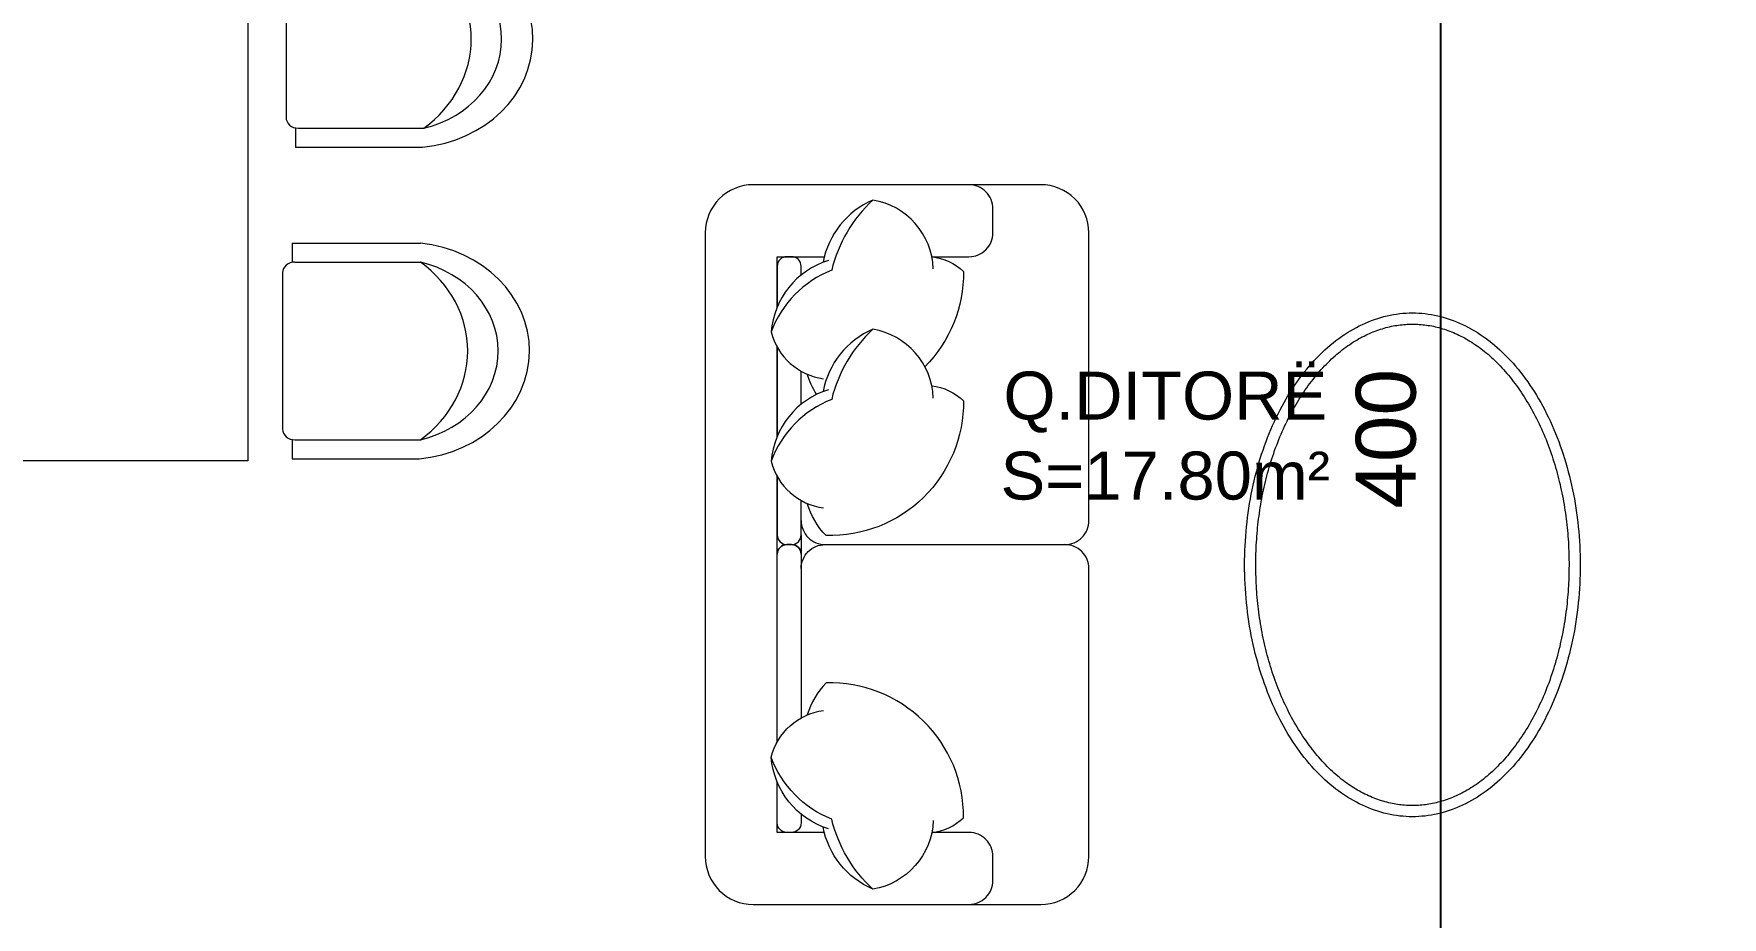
# Model space of a CAD drawing. Header units: centimetres. Extents: x 86156 to 91557, y -55119 to -48172.
# Drawn here: x 88554.4 to 88906.5, y -50232.1 to -50048 of the extents above; entities that cross this region are included whole.
import ezdxf

# ---------------------------------------------------------------- set-up
doc = ezdxf.new("R2010")
doc.units = ezdxf.units.CM
doc.header["$LTSCALE"] = 50
doc.header["$MEASUREMENT"] = 0
doc.layers.get('0').update_dxf_attribs({"color": 8})
for name, color, linetype, lineweight in [('BETON HACHURE', 253, 'Continuous', 13), ('mobilimi', 8, 'Continuous', 9), ('WINDOWS', 21, 'Continuous', 5)]:
    doc.layers.add(name, color=color, linetype=linetype, lineweight=lineweight)
doc.layers.add('COTE 50ème', color=1, linetype='Continuous')
doc.layers.add('DEMOL', color=7, linetype='Continuous', lineweight=60, true_color=0x997300)
doc.styles.add('RS_TEXT_1.50', font='arial.ttf', dxfattribs={"height": 12.5})
doc.styles.add('RS_TXT_50', font='arial.ttf', dxfattribs={"height": 12.5})
doc.dimstyles.new('RS_50CM_LINEAIRE', dxfattribs={"dimscale": 5, "dimtxt": 12.5, "dimasz": 1.5, "dimexe": 1, "dimexo": 2.5, "dimgap": 1, "dimtad": 1, "dimdec": 1, "dimrnd": 0.5, "dimdsep": 46, "dimtxsty": 'RS_TXT_50', "dimblk1": 'ARCHTICK', "dimblk2": 'ARCHTICK', "dimsah": 1, "dimcen": 2.5, "dimdle": 1, "dimclrt": 4, "dimadec": 0, "dimazin": 2, "dimtfac": 1, "dimtdec": 1, "dimtix": 1, "dimtmove": 2, "dimatfit": 3, "dimfxl": 1, "dimtolj": 1, "dimtzin": 0, "dimarcsym": 0})

# ---------------------------------------------------------------- blocks, each defined once
blk = doc.blocks.new('1111')
at = {"layer": 'mobilimi'}
for p, q in [((7498090.66, 4737224.66), (7498067.1, 4737224.66)), ((7498090.66, 4737221.1), (7498090.66, 4737224.66)), ((7498090.15, 4737221.13), (7498066.85, 4737221.13)), ((7498092.44, 4737190.14), (7498092.44, 4737219.13)), ((7498090.15, 4737188.14), (7498066.85, 4737188.14)), ((7498090.66, 4737184.61), (7498090.66, 4737188.14)), ((7498090.66, 4737184.61), (7498066.85, 4737184.61))]:
    blk.add_line(p, q, dxfattribs=at)
for centre, major_axis, start_param, end_param in [((7498069.68, 4737204.62), (-23.08, 0), -1.458692, 1.447759), ((7498071.99, 4737204.63), (-19.57, 0), -1.304651, 1.304651), ((7498082.73, 4737204.63), (24.67, 0), 2.270248, 4.012938), ((7498090.15, 4737219.13), (-2.29, 0), 3.141593, 4.712389), ((7498090.15, 4737190.14), (2.29, 0), 4.712389, 6.283185)]:
    blk.add_ellipse(centre, major_axis=major_axis, ratio=0.87377, start_param=start_param, end_param=end_param, dxfattribs=at)
blk = doc.blocks.new('_ArchTick')
at = {"color": 0, "linetype": 'ByBlock', "const_width": 0.15}
blk.add_lwpolyline([(-0.5, -0.5), (0.5, 0.5)], dxfattribs=at)
blk = doc.blocks.new('*D1370')
at = {"layer": 'COTE 50ème', "color": 0, "lineweight": -2, "ltscale": 0.5, "transparency": 16777216}
for p, q in [((88847.85, -50337.37), (88847.85, -49927.37)), ((88791.25, -49932.37), (88852.85, -49932.37)), ((88834.25, -50332.37), (88852.85, -50332.37))]:
    blk.add_line(p, q, dxfattribs=at)
at = {"layer": 'Defpoints', "color": 0, "ltscale": 0.5, "transparency": 16777216}
for p in [(88778.75, -49932.37), (88847.85, -49932.37), (88821.75, -50332.37)]:
    blk.add_point(p, dxfattribs=at)
at = {"layer": 'COTE 50ème', "color": 0, "lineweight": -2, "ltscale": 0.5, "transparency": 16777216, "xscale": 7.5, "yscale": 7.5, "zscale": 7.5}
for p, rotation in [((88847.85, -49932.37), 90), ((88847.85, -50332.37), 270)]:
    blk.add_blockref('_ArchTick', p, dxfattribs=dict(at, rotation=rotation))
at = {"layer": 'COTE 50ème', "color": 4, "lineweight": 5, "ltscale": 0.5, "transparency": 16777216, "insert": (88836.46, -50132.37), "char_height": 12.5, "attachment_point": 5, "rotation": 90, "style": 'RS_TXT_50'}
blk.add_mtext('\\A1;400', dxfattribs=at)

msp = doc.modelspace()

# ---------------------------------------------------------------- hatches: boundary and pattern name
at = {"layer": 'BETON HACHURE', "ltscale": 0.5, "transparency": 33554559}
h = msp.add_hatch(color=256, dxfattribs=at)
h.dxf.hatch_style = 1
h.paths.add_polyline_path([(89857.95, -49968.55), (89601.54, -49712.14), (89017.58, -49863.16), (88999.75, -49863.16), (88314.75, -49713.17), (88293.27, -49713.16), (87031.8, -49846.89), (86857.57, -50021.45), (86757.23, -51272.48), (86839.4, -52045.38), (86669.47, -52571.17), (86746.67, -53900.72), (86983.5, -54130.12), (88279.55, -54131.55), (88279.55, -54261.56), (89504.55, -54261.56), (89504.55, -54401.56), (90492.95, -54401.56), (90492.95, -51921.06), (89857.95, -51772.6)])
h.paths.add_polyline_path([(89837.95, -51788.46), (90472.95, -51936.92), (90472.95, -54381.56), (89524.55, -54381.56), (89524.55, -54241.56), (88299.55, -54241.56), (88299.55, -54111.57), (86991.6, -54110.13), (86766.18, -53891.78), (86689.65, -52573.76), (86859.73, -52047.49), (86777.31, -51272.22), (86876.91, -50030.38), (87040.95, -49866.03), (88294.32, -49733.16), (88312.58, -49733.17), (88997.58, -49883.16), (89020.13, -49883.16), (89595.48, -49734.36), (89837.95, -49976.84)], flags=16)
at = {"layer": 'WINDOWS'}
h = msp.add_hatch(color=140, dxfattribs=at)
h.dxf.hatch_style = 1
h.paths.add_polyline_path([(89018.83, -49872.96), (88998.69, -49872.96), (88313.69, -49722.97), (88293.78, -49722.96), (87036.29, -49856.27), (86867.05, -50025.82), (86767.07, -51272.35), (86849.36, -52046.42), (86679.36, -52572.44), (86756.23, -53896.34), (86987.47, -54120.32), (88289.35, -54121.76), (88289.35, -54251.76), (89514.35, -54251.76), (89514.35, -54391.76), (90483.15, -54391.76), (90483.15, -51928.83), (89848.15, -51780.37), (89848.15, -49972.61), (89598.57, -49723.03)])
h.paths.add_polyline_path([(89597.96, -49725.25), (89846.15, -49973.44), (89846.15, -51781.96), (90481.15, -51930.42), (90481.15, -54389.76), (89516.35, -54389.76), (89516.35, -54249.76), (88291.35, -54249.76), (88291.35, -54119.77), (86988.28, -54118.32), (86758.18, -53895.45), (86681.38, -52572.7), (86851.4, -52046.63), (86769.08, -51272.33), (86868.98, -50026.72), (87037.2, -49858.18), (88293.89, -49724.96), (88313.47, -49724.97), (88998.47, -49874.96), (89019.08, -49874.96)], flags=16)

# ---------------------------------------------------------------- linework, layer by layer
at = {"layer": 'mobilimi'}
msp.add_lwpolyline([(88519.25, -50136.94), (88519.25, -49956.94), (88599.07, -49956.94), (88599.07, -50136.94)], close=True, dxfattribs=at)
for points in [[(88774.45, -50159.42, 0.414214), (88769.45, -50154.42, 0.414214), (88774.45, -50149.42), (88774.45, -50089.42, 0.414214), (88764.45, -50079.42), (88704.45, -50079.42, 0.414214), (88694.45, -50089.42), (88694.45, -50219.42, 0.414214), (88704.45, -50229.42), (88764.45, -50229.42, 0.414214), (88774.45, -50219.42), (88774.45, -50159.42, 0.414214), (88769.45, -50154.42, 0.414214), (88774.45, -50149.42)], [(88741.7, -50094.42), (88749.45, -50094.42, 0.414214), (88754.45, -50089.42), (88754.45, -50084.42, 0.414214), (88749.45, -50079.42)], [(88729.4, -50082.61, 0.14773), (88720.81, -50097.22, 0.213343), (88708.2, -50110.11, 0.178662)], [(88742, -50096.93, 0.356772), (88729.4, -50082.61, 0.249542), (88719.01, -50095.59, -9.61688)], [(88720.12, -50095.2, 0.306663), (88708.2, -50110.11, 0.30633), (88719.09, -50119.86, -0.872847)], [(88709.45, -50104.94), (88709.45, -50094.42), (88719.27, -50094.42, 0.414214)], [(88714.45, -50098.24), (88714.45, -50096.42, 0.414214), (88712.45, -50094.42), (88711.45, -50094.42, 0.414214), (88709.45, -50096.42)], [(88709.45, -50096.42), (88709.45, -50104.94, 0.414214)], [(88741.7, -50094.41, -0.165541), (88748.3, -50097.51, -0.200231), (88740.26, -50117.35, -0.121523)], [(88729.4, -50109.54, 0.14773), (88720.81, -50124.15, 0.213343), (88708.2, -50137.05, 0.178662)], [(88742, -50123.87, 0.356772), (88729.4, -50109.54, 0.249542), (88719.01, -50122.52, -9.61688)], [(88709.45, -50113.26), (88709.45, -50131.88, 0.414214)], [(88714.45, -50125.17), (88714.45, -50118.3, 0.414214)], [(88717.67, -50123.11, -0.071865), (88715.71, -50118.92, 7.115464)], [(88741.7, -50121.35, -0.165541), (88748.3, -50124.44, -0.425989), (88719.66, -50152.52, -0.121523), (88715.71, -50145.86, 7.115464)], [(88720.12, -50122.14, 0.306663), (88708.2, -50137.05, 0.30633), (88719.09, -50146.79, -0.872847)], [(88709.45, -50140.2), (88709.45, -50152.42, 0.414214), (88711.45, -50154.42), (88712.45, -50154.42, 0.414214), (88714.45, -50152.42), (88714.45, -50145.23, 0.414214)], [(88714.45, -50149.42, 0.414214), (88719.45, -50154.42)], [(88714.45, -50149.42, 0.414214), (88719.45, -50154.42), (88769.45, -50154.42, 0.414214)], [(88709.45, -50195.59), (88709.45, -50156.42, -0.414214), (88711.45, -50154.42), (88712.45, -50154.42, -0.414214), (88714.45, -50156.42), (88714.45, -50190.55, -0.414214)], [(88714.45, -50159.42, -0.414214), (88719.45, -50154.42)], [(88714.45, -50159.42, -0.414214), (88719.45, -50154.42), (88769.45, -50154.42, -0.414214)], [(88741.7, -50214.43, 0.165541), (88748.3, -50211.34, 0.425989), (88719.66, -50183.26, 0.121523), (88715.71, -50189.93, -7.115464)], [(88720.12, -50213.65, -0.306663), (88708.2, -50198.73, -0.30633), (88719.09, -50188.99, 0.872847)], [(88729.4, -50226.24, -0.14773), (88720.81, -50211.63, -0.213343), (88708.2, -50198.73, -0.178662)], [(88709.45, -50212.42), (88709.45, -50203.9, -0.414214)], [(88714.45, -50210.61), (88714.45, -50212.42, -0.414214), (88712.45, -50214.42), (88711.45, -50214.42, -0.414214), (88709.45, -50212.42)], [(88742, -50211.91, -0.356772), (88729.4, -50226.24, -0.249542), (88719.01, -50213.26, 9.61688)], [(88749.45, -50229.42, 0.414214), (88754.45, -50224.42), (88754.45, -50219.42, 0.414214), (88749.45, -50214.42), (88741.7, -50214.42)]]:
    msp.add_lwpolyline(points, format="xyb", dxfattribs=at)
for points in [[(88709.45, -50131.88), (88709.45, -50113.26)], [(88709.45, -50195.59), (88709.45, -50140.2)], [(88719.27, -50214.42), (88709.45, -50214.42), (88709.45, -50203.9)]]:
    msp.add_lwpolyline(points, dxfattribs=at)
msp.add_lwpolyline([(88709.45, -50156.42), (88709.45, -50152.42, 0.414214), (88711.45, -50154.42), (88712.45, -50154.42, 0.414214), (88714.45, -50152.42), (88714.45, -50156.42, 0.414214), (88712.45, -50154.42), (88711.45, -50154.42, 0.414214)], format="xyb", close=True, dxfattribs=at)
for points in [[(88841.93, -50106.14, 0), (88842.59, -50106.15, 0), (88843.26, -50106.18, 0), (88843.92, -50106.22, 0), (88844.58, -50106.29, 0), (88845.24, -50106.37, 0), (88845.9, -50106.48, 0), (88846.55, -50106.6, 0), (88847.21, -50106.74, 0), (88847.86, -50106.9, 0), (88848.52, -50107.08, 0), (88849.16, -50107.27, 0), (88849.81, -50107.49, 0), (88850.46, -50107.72, 0), (88851.1, -50107.97, 0), (88851.73, -50108.24, 0), (88852.37, -50108.53, 0), (88853, -50108.83, 0), (88853.62, -50109.16, 0), (88854.25, -50109.5, 0), (88854.86, -50109.86, 0), (88855.48, -50110.23, 0), (88856.09, -50110.62, 0), (88856.69, -50111.03, 0), (88857.29, -50111.46, 0), (88857.88, -50111.91, 0), (88858.47, -50112.37, 0), (88859.05, -50112.85, 0), (88859.62, -50113.34, 0), (88860.19, -50113.85, 0), (88860.75, -50114.38, 0), (88861.31, -50114.92, 0), (88861.86, -50115.48, 0), (88862.4, -50116.05, 0), (88862.93, -50116.64, 0), (88863.46, -50117.24, 0), (88863.97, -50117.86, 0), (88864.48, -50118.49, 0), (88864.99, -50119.14, 0), (88865.48, -50119.8, 0), (88865.97, -50120.48, 0), (88866.44, -50121.17, 0), (88866.91, -50121.87, 0), (88867.37, -50122.58, 0), (88867.82, -50123.31, 0), (88868.26, -50124.05, 0), (88868.7, -50124.81, 0), (88869.12, -50125.57, 0), (88869.53, -50126.35, 0), (88869.93, -50127.14, 0), (88870.32, -50127.94, 0), (88870.71, -50128.75, 0), (88871.08, -50129.58, 0), (88871.44, -50130.41, 0), (88871.79, -50131.25, 0), (88872.13, -50132.1, 0), (88872.46, -50132.97, 0), (88872.78, -50133.84, 0), (88873.09, -50134.72, 0), (88873.38, -50135.6, 0), (88873.67, -50136.5, 0), (88873.94, -50137.41, 0), (88874.2, -50138.32, 0), (88874.45, -50139.24, 0), (88874.69, -50140.17, 0), (88874.92, -50141.1, 0), (88875.13, -50142.04, 0), (88875.34, -50142.98, 0), (88875.53, -50143.94, 0), (88875.71, -50144.89, 0), (88875.88, -50145.85, 0), (88876.03, -50146.82, 0), (88876.18, -50147.79, 0), (88876.31, -50148.76, 0), (88876.42, -50149.74, 0), (88876.53, -50150.72, 0), (88876.62, -50151.7, 0), (88876.71, -50152.69, 0), (88876.77, -50153.68, 0), (88876.83, -50154.67, 0), (88876.87, -50155.66, 0), (88876.91, -50156.65, 0), (88876.92, -50157.65, 0), (88876.93, -50158.64, 0), (88876.92, -50159.63, 0), (88876.91, -50160.63, 0), (88876.87, -50161.62, 0), (88876.83, -50162.61, 0), (88876.77, -50163.6, 0), (88876.71, -50164.59, 0), (88876.62, -50165.57, 0), (88876.53, -50166.56, 0), (88876.42, -50167.54, 0), (88876.31, -50168.52, 0), (88876.18, -50169.49, 0), (88876.03, -50170.46, 0), (88875.88, -50171.43, 0), (88875.71, -50172.39, 0), (88875.53, -50173.34, 0), (88875.34, -50174.29, 0), (88875.13, -50175.24, 0), (88874.92, -50176.18, 0), (88874.69, -50177.11, 0), (88874.45, -50178.04, 0), (88874.2, -50178.96, 0), (88873.94, -50179.87, 0), (88873.67, -50180.78, 0), (88873.38, -50181.67, 0), (88873.09, -50182.56, 0), (88872.78, -50183.44, 0), (88872.46, -50184.31, 0), (88872.13, -50185.18, 0), (88871.79, -50186.03, 0), (88871.44, -50186.87, 0), (88871.08, -50187.7, 0), (88870.71, -50188.53, 0), (88870.32, -50189.34, 0), (88869.93, -50190.14, 0), (88869.53, -50190.93, 0), (88869.12, -50191.7, 0), (88868.7, -50192.47, 0), (88868.26, -50193.22, 0), (88867.82, -50193.97, 0), (88867.37, -50194.69, 0), (88866.91, -50195.41, 0), (88866.44, -50196.11, 0), (88865.97, -50196.8, 0), (88865.48, -50197.48, 0), (88864.99, -50198.14, 0), (88864.48, -50198.79, 0), (88863.97, -50199.42, 0), (88863.46, -50200.04, 0), (88862.93, -50200.64, 0), (88862.4, -50201.23, 0), (88861.86, -50201.8, 0), (88861.31, -50202.36, 0), (88860.75, -50202.9, 0), (88860.19, -50203.43, 0), (88859.62, -50203.94, 0), (88859.05, -50204.43, 0), (88858.47, -50204.91, 0), (88857.88, -50205.37, 0), (88857.29, -50205.82, 0), (88856.69, -50206.24, 0), (88856.09, -50206.65, 0), (88855.48, -50207.05, 0), (88854.86, -50207.42, 0), (88854.25, -50207.78, 0), (88853.62, -50208.12, 0), (88853, -50208.45, 0), (88852.37, -50208.75, 0), (88851.73, -50209.04, 0), (88851.1, -50209.31, 0), (88850.46, -50209.56, 0), (88849.81, -50209.79, 0), (88849.16, -50210.01, 0), (88848.52, -50210.2, 0), (88847.86, -50210.38, 0), (88847.21, -50210.54, 0), (88846.55, -50210.68, 0), (88845.9, -50210.8, 0), (88845.24, -50210.9, 0), (88844.58, -50210.99, 0), (88843.92, -50211.05, 0), (88843.26, -50211.1, 0), (88842.59, -50211.13, 0), (88841.93, -50211.14, 0), (88841.27, -50211.13, 0), (88840.61, -50211.1, 0), (88839.94, -50211.05, 0), (88839.28, -50210.99, 0), (88838.62, -50210.9, 0), (88837.97, -50210.8, 0), (88837.31, -50210.68, 0), (88836.65, -50210.54, 0), (88836, -50210.38, 0), (88835.35, -50210.2, 0), (88834.7, -50210.01, 0), (88834.05, -50209.79, 0), (88833.41, -50209.56, 0), (88832.77, -50209.31, 0), (88832.13, -50209.04, 0), (88831.49, -50208.75, 0), (88830.86, -50208.45, 0), (88830.24, -50208.12, 0), (88829.62, -50207.78, 0), (88829, -50207.42, 0), (88828.38, -50207.05, 0), (88827.78, -50206.65, 0), (88827.17, -50206.24, 0), (88826.57, -50205.82, 0), (88825.98, -50205.37, 0), (88825.4, -50204.91, 0), (88824.81, -50204.43, 0), (88824.24, -50203.94, 0), (88823.67, -50203.43, 0), (88823.11, -50202.9, 0), (88822.55, -50202.36, 0), (88822.01, -50201.8, 0), (88821.47, -50201.23, 0), (88820.93, -50200.64, 0), (88820.41, -50200.04, 0), (88819.89, -50199.42, 0), (88819.38, -50198.79, 0), (88818.87, -50198.14, 0), (88818.38, -50197.48, 0), (88817.89, -50196.8, 0), (88817.42, -50196.11, 0), (88816.95, -50195.41, 0), (88816.49, -50194.69, 0), (88816.04, -50193.97, 0), (88815.6, -50193.22, 0), (88815.17, -50192.47, 0), (88814.74, -50191.7, 0), (88814.33, -50190.93, 0), (88813.93, -50190.14, 0), (88813.54, -50189.34, 0), (88813.16, -50188.53, 0), (88812.78, -50187.7, 0), (88812.42, -50186.87, 0), (88812.07, -50186.03, 0), (88811.73, -50185.18, 0), (88811.4, -50184.31, 0), (88811.08, -50183.44, 0), (88810.78, -50182.56, 0), (88810.48, -50181.67, 0), (88810.19, -50180.78, 0), (88809.92, -50179.87, 0), (88809.66, -50178.96, 0), (88809.41, -50178.04, 0), (88809.17, -50177.11, 0), (88808.94, -50176.18, 0), (88808.73, -50175.24, 0), (88808.52, -50174.29, 0), (88808.33, -50173.34, 0), (88808.15, -50172.39, 0), (88807.98, -50171.43, 0), (88807.83, -50170.46, 0), (88807.69, -50169.49, 0), (88807.56, -50168.52, 0), (88807.44, -50167.54, 0), (88807.33, -50166.56, 0), (88807.24, -50165.57, 0), (88807.16, -50164.59, 0), (88807.09, -50163.6, 0), (88807.03, -50162.61, 0), (88806.99, -50161.62, 0), (88806.96, -50160.63, 0), (88806.94, -50159.63, 0), (88806.93, -50158.64, 0), (88806.94, -50157.65, 0), (88806.96, -50156.65, 0), (88806.99, -50155.66, 0), (88807.03, -50154.67, 0), (88807.09, -50153.68, 0), (88807.16, -50152.69, 0), (88807.24, -50151.7, 0), (88807.33, -50150.72, 0), (88807.44, -50149.74, 0), (88807.56, -50148.76, 0), (88807.69, -50147.79, 0), (88807.83, -50146.82, 0), (88807.98, -50145.85, 0), (88808.15, -50144.89, 0), (88808.33, -50143.94, 0), (88808.52, -50142.98, 0), (88808.73, -50142.04, 0), (88808.94, -50141.1, 0), (88809.17, -50140.17, 0), (88809.41, -50139.24, 0), (88809.66, -50138.32, 0), (88809.92, -50137.41, 0), (88810.19, -50136.5, 0), (88810.48, -50135.6, 0), (88810.78, -50134.72, 0), (88811.08, -50133.84, 0), (88811.4, -50132.97, 0), (88811.73, -50132.1, 0), (88812.07, -50131.25, 0), (88812.42, -50130.41, 0), (88812.78, -50129.58, 0), (88813.16, -50128.75, 0), (88813.54, -50127.94, 0), (88813.93, -50127.14, 0), (88814.33, -50126.35, 0), (88814.74, -50125.57, 0), (88815.17, -50124.81, 0), (88815.6, -50124.05, 0), (88816.04, -50123.31, 0), (88816.49, -50122.58, 0), (88816.95, -50121.87, 0), (88817.42, -50121.17, 0), (88817.89, -50120.48, 0), (88818.38, -50119.8, 0), (88818.87, -50119.14, 0), (88819.38, -50118.49, 0), (88819.89, -50117.86, 0), (88820.41, -50117.24, 0), (88820.93, -50116.64, 0), (88821.47, -50116.05, 0), (88822.01, -50115.48, 0), (88822.55, -50114.92, 0), (88823.11, -50114.38, 0), (88823.67, -50113.85, 0), (88824.24, -50113.34, 0), (88824.81, -50112.85, 0), (88825.4, -50112.37, 0), (88825.98, -50111.91, 0), (88826.57, -50111.46, 0), (88827.17, -50111.03, 0), (88827.78, -50110.62, 0), (88828.38, -50110.23, 0), (88829, -50109.86, 0), (88829.62, -50109.5, 0), (88830.24, -50109.16, 0), (88830.86, -50108.83, 0), (88831.49, -50108.53, 0), (88832.13, -50108.24, 0), (88832.77, -50107.97, 0), (88833.41, -50107.72, 0), (88834.05, -50107.49, 0), (88834.7, -50107.27, 0), (88835.35, -50107.08, 0), (88836, -50106.9, 0), (88836.65, -50106.74, 0), (88837.31, -50106.6, 0), (88837.97, -50106.48, 0), (88838.62, -50106.37, 0), (88839.28, -50106.29, 0), (88839.94, -50106.22, 0), (88840.61, -50106.18, 0), (88841.27, -50106.15, 0), (88841.93, -50106.14, 0)], [(88841.93, -50108.47, 0), (88842.29, -50108.48, 0), (88842.65, -50108.48, 0), (88843.01, -50108.5, 0), (88843.37, -50108.52, 0), (88843.74, -50108.55, 0), (88844.1, -50108.59, 0), (88844.47, -50108.63, 0), (88844.84, -50108.67, 0), (88845.21, -50108.73, 0), (88845.58, -50108.79, 0), (88845.95, -50108.86, 0), (88846.32, -50108.93, 0), (88846.7, -50109.02, 0), (88847.07, -50109.11, 0), (88847.45, -50109.2, 0), (88847.83, -50109.31, 0), (88848.21, -50109.42, 0), (88848.59, -50109.54, 0), (88848.97, -50109.66, 0), (88849.35, -50109.8, 0), (88849.73, -50109.94, 0), (88850.11, -50110.09, 0), (88850.49, -50110.25, 0), (88850.88, -50110.41, 0), (88851.26, -50110.59, 0), (88851.64, -50110.77, 0), (88852.03, -50110.96, 0), (88852.41, -50111.15, 0), (88852.79, -50111.36, 0), (88853.17, -50111.57, 0), (88853.56, -50111.79, 0), (88853.94, -50112.02, 0), (88854.32, -50112.26, 0), (88854.7, -50112.51, 0), (88855.08, -50112.76, 0), (88855.46, -50113.02, 0), (88855.83, -50113.29, 0), (88856.21, -50113.57, 0), (88856.58, -50113.86, 0), (88856.96, -50114.15, 0), (88857.33, -50114.45, 0), (88857.7, -50114.76, 0), (88858.07, -50115.08, 0), (88858.43, -50115.41, 0), (88858.8, -50115.74, 0), (88859.16, -50116.09, 0), (88859.52, -50116.44, 0), (88859.88, -50116.8, 0), (88860.23, -50117.17, 0), (88860.59, -50117.55, 0), (88860.94, -50117.94, 0), (88861.28, -50118.33, 0), (88861.63, -50118.73, 0), (88861.97, -50119.14, 0), (88862.31, -50119.55, 0), (88862.65, -50119.98, 0), (88862.98, -50120.41, 0), (88863.31, -50120.84, 0), (88863.64, -50121.29, 0), (88863.96, -50121.74, 0), (88864.28, -50122.2, 0), (88864.6, -50122.66, 0), (88864.91, -50123.13, 0), (88865.22, -50123.61, 0), (88865.52, -50124.09, 0), (88865.82, -50124.58, 0), (88866.12, -50125.07, 0), (88866.41, -50125.57, 0), (88866.7, -50126.08, 0), (88866.99, -50126.59, 0), (88867.27, -50127.11, 0), (88867.54, -50127.63, 0), (88867.81, -50128.15, 0), (88868.08, -50128.69, 0), (88868.34, -50129.22, 0), (88868.59, -50129.77, 0), (88868.84, -50130.31, 0), (88869.09, -50130.86, 0), (88869.33, -50131.42, 0), (88869.57, -50131.98, 0), (88869.8, -50132.55, 0), (88870.02, -50133.11, 0), (88870.24, -50133.69, 0), (88870.45, -50134.26, 0), (88870.66, -50134.84, 0), (88870.86, -50135.42, 0), (88871.06, -50136, 0), (88871.25, -50136.58, 0), (88871.43, -50137.16, 0), (88871.61, -50137.75, 0), (88871.79, -50138.33, 0), (88871.95, -50138.92, 0), (88872.12, -50139.51, 0), (88872.27, -50140.1, 0), (88872.43, -50140.69, 0), (88872.57, -50141.28, 0), (88872.72, -50141.87, 0), (88872.85, -50142.47, 0), (88872.98, -50143.07, 0), (88873.11, -50143.66, 0), (88873.23, -50144.26, 0), (88873.34, -50144.86, 0), (88873.45, -50145.46, 0), (88873.56, -50146.06, 0), (88873.66, -50146.66, 0), (88873.75, -50147.26, 0), (88873.84, -50147.86, 0), (88873.92, -50148.47, 0), (88874, -50149.07, 0), (88874.08, -50149.67, 0), (88874.15, -50150.28, 0), (88874.21, -50150.89, 0), (88874.27, -50151.49, 0), (88874.32, -50152.1, 0), (88874.37, -50152.71, 0), (88874.42, -50153.31, 0), (88874.46, -50153.92, 0), (88874.49, -50154.53, 0), (88874.52, -50155.14, 0), (88874.54, -50155.75, 0), (88874.56, -50156.36, 0), (88874.58, -50156.96, 0), (88874.59, -50157.57, 0), (88874.6, -50158.18, 0), (88874.6, -50158.79, 0), (88874.59, -50159.4, 0), (88874.59, -50160.01, 0), (88874.57, -50160.62, 0), (88874.56, -50161.23, 0), (88874.53, -50161.84, 0), (88874.51, -50162.45, 0), (88874.47, -50163.05, 0), (88874.44, -50163.66, 0), (88874.39, -50164.27, 0), (88874.35, -50164.88, 0), (88874.3, -50165.48, 0), (88874.24, -50166.09, 0), (88874.18, -50166.7, 0), (88874.11, -50167.3, 0), (88874.04, -50167.91, 0), (88873.96, -50168.51, 0), (88873.88, -50169.11, 0), (88873.8, -50169.72, 0), (88873.7, -50170.32, 0), (88873.61, -50170.92, 0), (88873.51, -50171.52, 0), (88873.4, -50172.12, 0), (88873.29, -50172.72, 0), (88873.17, -50173.32, 0), (88873.05, -50173.92, 0), (88872.92, -50174.51, 0), (88872.78, -50175.11, 0), (88872.65, -50175.7, 0), (88872.5, -50176.29, 0), (88872.35, -50176.88, 0), (88872.2, -50177.48, 0), (88872.04, -50178.06, 0), (88871.87, -50178.65, 0), (88871.7, -50179.24, 0), (88871.52, -50179.82, 0), (88871.34, -50180.41, 0), (88871.15, -50180.99, 0), (88870.96, -50181.57, 0), (88870.76, -50182.15, 0), (88870.56, -50182.73, 0), (88870.35, -50183.31, 0), (88870.13, -50183.88, 0), (88869.91, -50184.45, 0), (88869.68, -50185.02, 0), (88869.45, -50185.58, 0), (88869.21, -50186.14, 0), (88868.97, -50186.69, 0), (88868.72, -50187.24, 0), (88868.47, -50187.78, 0), (88868.21, -50188.32, 0), (88867.94, -50188.86, 0), (88867.68, -50189.39, 0), (88867.4, -50189.91, 0), (88867.13, -50190.43, 0), (88866.84, -50190.95, 0), (88866.56, -50191.46, 0), (88866.27, -50191.96, 0), (88865.97, -50192.46, 0), (88865.67, -50192.95, 0), (88865.37, -50193.43, 0), (88865.06, -50193.91, 0), (88864.75, -50194.39, 0), (88864.44, -50194.85, 0), (88864.12, -50195.31, 0), (88863.8, -50195.77, 0), (88863.47, -50196.21, 0), (88863.15, -50196.65, 0), (88862.81, -50197.09, 0), (88862.48, -50197.51, 0), (88862.14, -50197.93, 0), (88861.8, -50198.35, 0), (88861.46, -50198.75, 0), (88861.11, -50199.15, 0), (88860.76, -50199.54, 0), (88860.41, -50199.92, 0), (88860.06, -50200.29, 0), (88859.7, -50200.66, 0), (88859.34, -50201.01, 0), (88858.98, -50201.36, 0), (88858.62, -50201.7, 0), (88858.25, -50202.04, 0), (88857.88, -50202.36, 0), (88857.51, -50202.67, 0), (88857.14, -50202.98, 0), (88856.77, -50203.28, 0), (88856.4, -50203.57, 0), (88856.02, -50203.85, 0), (88855.65, -50204.12, 0), (88855.27, -50204.39, 0), (88854.89, -50204.65, 0), (88854.51, -50204.9, 0), (88854.13, -50205.14, 0), (88853.75, -50205.37, 0), (88853.37, -50205.6, 0), (88852.98, -50205.81, 0), (88852.6, -50206.02, 0), (88852.22, -50206.22, 0), (88851.83, -50206.42, 0), (88851.45, -50206.6, 0), (88851.07, -50206.78, 0), (88850.68, -50206.95, 0), (88850.3, -50207.11, 0), (88849.92, -50207.26, 0), (88849.54, -50207.41, 0), (88849.16, -50207.55, 0), (88848.78, -50207.68, 0), (88848.4, -50207.8, 0), (88848.02, -50207.92, 0), (88847.64, -50208.02, 0), (88847.26, -50208.12, 0), (88846.89, -50208.22, 0), (88846.51, -50208.3, 0), (88846.14, -50208.38, 0), (88845.76, -50208.45, 0), (88845.39, -50208.52, 0), (88845.02, -50208.58, 0), (88844.65, -50208.63, 0), (88844.29, -50208.67, 0), (88843.92, -50208.71, 0), (88843.55, -50208.74, 0), (88843.19, -50208.77, 0), (88842.83, -50208.79, 0), (88842.47, -50208.8, 0), (88842.11, -50208.81, 0), (88841.75, -50208.81, 0), (88841.39, -50208.8, 0), (88841.03, -50208.79, 0), (88840.67, -50208.77, 0), (88840.31, -50208.74, 0), (88839.94, -50208.71, 0), (88839.58, -50208.67, 0), (88839.21, -50208.63, 0), (88838.84, -50208.58, 0), (88838.47, -50208.52, 0), (88838.1, -50208.45, 0), (88837.72, -50208.38, 0), (88837.35, -50208.3, 0), (88836.98, -50208.22, 0), (88836.6, -50208.12, 0), (88836.22, -50208.02, 0), (88835.84, -50207.92, 0), (88835.47, -50207.8, 0), (88835.09, -50207.68, 0), (88834.71, -50207.55, 0), (88834.32, -50207.41, 0), (88833.94, -50207.26, 0), (88833.56, -50207.11, 0), (88833.18, -50206.95, 0), (88832.79, -50206.78, 0), (88832.41, -50206.6, 0), (88832.03, -50206.42, 0), (88831.64, -50206.22, 0), (88831.26, -50206.02, 0), (88830.88, -50205.81, 0), (88830.5, -50205.6, 0), (88830.11, -50205.37, 0), (88829.73, -50205.14, 0), (88829.35, -50204.9, 0), (88828.97, -50204.65, 0), (88828.59, -50204.39, 0), (88828.22, -50204.12, 0), (88827.84, -50203.85, 0), (88827.46, -50203.57, 0), (88827.09, -50203.28, 0), (88826.72, -50202.98, 0), (88826.35, -50202.67, 0), (88825.98, -50202.36, 0), (88825.61, -50202.04, 0), (88825.25, -50201.7, 0), (88824.88, -50201.36, 0), (88824.52, -50201.01, 0), (88824.16, -50200.66, 0), (88823.81, -50200.29, 0), (88823.45, -50199.92, 0), (88823.1, -50199.54, 0), (88822.75, -50199.15, 0), (88822.4, -50198.75, 0), (88822.06, -50198.35, 0), (88821.72, -50197.93, 0), (88821.38, -50197.51, 0), (88821.05, -50197.09, 0), (88820.72, -50196.65, 0), (88820.39, -50196.21, 0), (88820.06, -50195.77, 0), (88819.74, -50195.31, 0), (88819.42, -50194.85, 0), (88819.11, -50194.39, 0), (88818.8, -50193.91, 0), (88818.49, -50193.43, 0), (88818.19, -50192.95, 0), (88817.89, -50192.46, 0), (88817.59, -50191.96, 0), (88817.3, -50191.46, 0), (88817.02, -50190.95, 0), (88816.74, -50190.43, 0), (88816.46, -50189.91, 0), (88816.19, -50189.39, 0), (88815.92, -50188.86, 0), (88815.65, -50188.32, 0), (88815.4, -50187.78, 0), (88815.14, -50187.24, 0), (88814.89, -50186.69, 0), (88814.65, -50186.14, 0), (88814.41, -50185.58, 0), (88814.18, -50185.02, 0), (88813.95, -50184.45, 0), (88813.73, -50183.88, 0), (88813.52, -50183.31, 0), (88813.31, -50182.73, 0), (88813.1, -50182.15, 0), (88812.9, -50181.57, 0), (88812.71, -50180.99, 0), (88812.52, -50180.41, 0), (88812.34, -50179.82, 0), (88812.16, -50179.24, 0), (88811.99, -50178.65, 0), (88811.83, -50178.06, 0), (88811.67, -50177.48, 0), (88811.51, -50176.88, 0), (88811.36, -50176.29, 0), (88811.22, -50175.7, 0), (88811.08, -50175.11, 0), (88810.94, -50174.51, 0), (88810.82, -50173.92, 0), (88810.69, -50173.32, 0), (88810.58, -50172.72, 0), (88810.46, -50172.12, 0), (88810.36, -50171.52, 0), (88810.25, -50170.92, 0), (88810.16, -50170.32, 0), (88810.07, -50169.72, 0), (88809.98, -50169.11, 0), (88809.9, -50168.51, 0), (88809.82, -50167.91, 0), (88809.75, -50167.3, 0), (88809.68, -50166.7, 0), (88809.62, -50166.09, 0), (88809.57, -50165.48, 0), (88809.51, -50164.88, 0), (88809.47, -50164.27, 0), (88809.43, -50163.66, 0), (88809.39, -50163.05, 0), (88809.36, -50162.45, 0), (88809.33, -50161.84, 0), (88809.31, -50161.23, 0), (88809.29, -50160.62, 0), (88809.28, -50160.01, 0), (88809.27, -50159.4, 0), (88809.26, -50158.79, 0), (88809.27, -50158.18, 0), (88809.27, -50157.57, 0), (88809.28, -50156.96, 0), (88809.3, -50156.36, 0), (88809.32, -50155.75, 0), (88809.34, -50155.14, 0), (88809.37, -50154.53, 0), (88809.41, -50153.92, 0), (88809.45, -50153.31, 0), (88809.49, -50152.71, 0), (88809.54, -50152.1, 0), (88809.59, -50151.49, 0), (88809.65, -50150.89, 0), (88809.72, -50150.28, 0), (88809.78, -50149.67, 0), (88809.86, -50149.07, 0), (88809.94, -50148.47, 0), (88810.02, -50147.86, 0), (88810.11, -50147.26, 0), (88810.21, -50146.66, 0), (88810.3, -50146.06, 0), (88810.41, -50145.46, 0), (88810.52, -50144.86, 0), (88810.63, -50144.26, 0), (88810.75, -50143.66, 0), (88810.88, -50143.07, 0), (88811.01, -50142.47, 0), (88811.15, -50141.87, 0), (88811.29, -50141.28, 0), (88811.43, -50140.69, 0), (88811.59, -50140.1, 0), (88811.74, -50139.51, 0), (88811.91, -50138.92, 0), (88812.08, -50138.33, 0), (88812.25, -50137.75, 0), (88812.43, -50137.16, 0), (88812.61, -50136.58, 0), (88812.81, -50136, 0), (88813, -50135.42, 0), (88813.2, -50134.84, 0), (88813.41, -50134.26, 0), (88813.62, -50133.69, 0), (88813.84, -50133.11, 0), (88814.07, -50132.55, 0), (88814.3, -50131.98, 0), (88814.53, -50131.42, 0), (88814.77, -50130.86, 0), (88815.02, -50130.31, 0), (88815.27, -50129.77, 0), (88815.52, -50129.22, 0), (88815.78, -50128.69, 0), (88816.05, -50128.15, 0), (88816.32, -50127.63, 0), (88816.6, -50127.11, 0), (88816.88, -50126.59, 0), (88817.16, -50126.08, 0), (88817.45, -50125.57, 0), (88817.74, -50125.07, 0), (88818.04, -50124.58, 0), (88818.34, -50124.09, 0), (88818.64, -50123.61, 0), (88818.95, -50123.13, 0), (88819.26, -50122.66, 0), (88819.58, -50122.2, 0), (88819.9, -50121.74, 0), (88820.22, -50121.29, 0), (88820.55, -50120.84, 0), (88820.88, -50120.41, 0), (88821.21, -50119.98, 0), (88821.55, -50119.55, 0), (88821.89, -50119.14, 0), (88822.23, -50118.73, 0), (88822.58, -50118.33, 0), (88822.92, -50117.94, 0), (88823.28, -50117.55, 0), (88823.63, -50117.17, 0), (88823.98, -50116.8, 0), (88824.34, -50116.44, 0), (88824.7, -50116.09, 0), (88825.06, -50115.74, 0), (88825.43, -50115.41, 0), (88825.79, -50115.08, 0), (88826.16, -50114.76, 0), (88826.53, -50114.45, 0), (88826.9, -50114.15, 0), (88827.28, -50113.86, 0), (88827.65, -50113.57, 0), (88828.03, -50113.29, 0), (88828.4, -50113.02, 0), (88828.78, -50112.76, 0), (88829.16, -50112.51, 0), (88829.54, -50112.26, 0), (88829.92, -50112.02, 0), (88830.31, -50111.79, 0), (88830.69, -50111.57, 0), (88831.07, -50111.36, 0), (88831.45, -50111.15, 0), (88831.84, -50110.96, 0), (88832.22, -50110.77, 0), (88832.6, -50110.59, 0), (88832.99, -50110.41, 0), (88833.37, -50110.25, 0), (88833.75, -50110.09, 0), (88834.13, -50109.94, 0), (88834.52, -50109.8, 0), (88834.9, -50109.66, 0), (88835.28, -50109.54, 0), (88835.66, -50109.42, 0), (88836.03, -50109.31, 0), (88836.41, -50109.2, 0), (88836.79, -50109.11, 0), (88837.16, -50109.02, 0), (88837.54, -50108.93, 0), (88837.91, -50108.86, 0), (88838.28, -50108.79, 0), (88838.65, -50108.73, 0), (88839.02, -50108.67, 0), (88839.39, -50108.63, 0), (88839.76, -50108.59, 0), (88840.13, -50108.55, 0), (88840.49, -50108.52, 0), (88840.85, -50108.5, 0), (88841.21, -50108.48, 0), (88841.57, -50108.48, 0), (88841.93, -50108.47, 0)]]:
    msp.add_polyline3d(points, dxfattribs=at)

# ---------------------------------------------------------------- block references
at = {"layer": 'mobilimi', "xscale": 1.123327195006823, "yscale": 1.123327195006823, "zscale": 1.123327195006823, "rotation": 180}
for p in [(8511418.16, 5271381.69), (8511417.44, 5271316.73)]:
    msp.add_blockref('1111', p, dxfattribs=at)

# ---------------------------------------------------------------- texts
at = {"layer": 'DEMOL', "lineweight": -2, "insert": (88790.39, -50131.77), "char_height": 10, "width": 93.9293, "attachment_point": 5, "style": 'RS_TEXT_1.50'}
msp.add_mtext('Q.DITORË\\PS=17.80m²', dxfattribs=at)

# ---------------------------------------------------------------- dimensions: what is measured, and where the dimension line sits
at = {"layer": 'COTE 50ème', "lineweight": 5, "ltscale": 0.5}
dim = msp.add_linear_dim(base=(88847.85, -49932.37), p1=(88821.75, -50332.37), p2=(88778.75, -49932.37), angle=270, dimstyle='RS_50CM_LINEAIRE', dxfattribs=at)
dim.commit()
dim.dimension.update_dxf_attribs({"geometry": '*D1370', "text_midpoint": (88836.46, -50132.37)})

doc.saveas('drawing.dxf')
